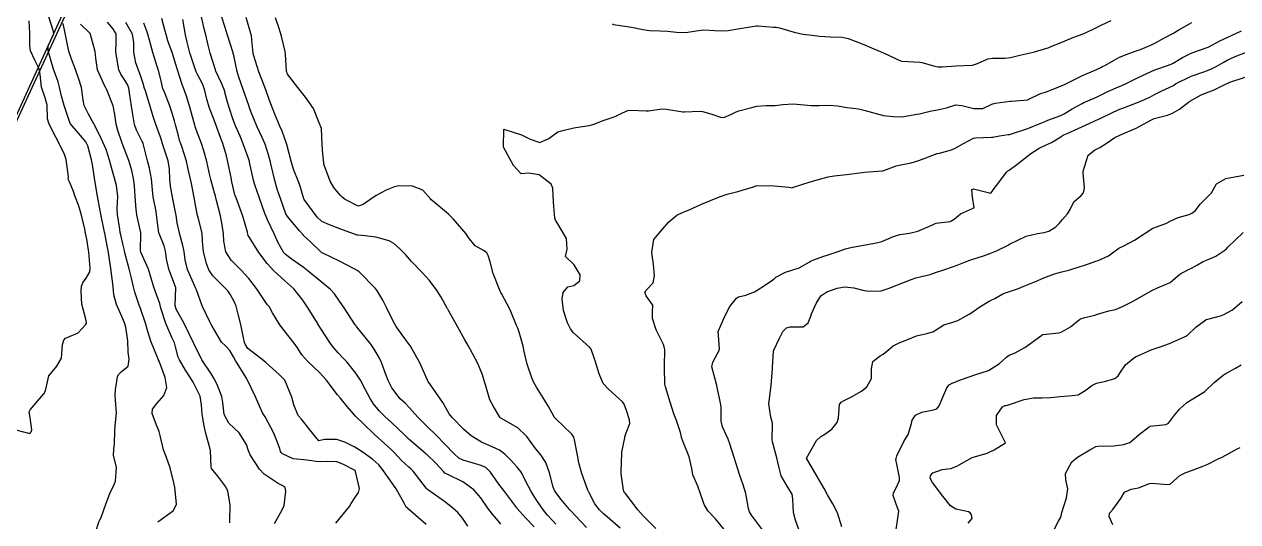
# Model space of a CAD drawing. Header units: metres. Extents: x 318500 to 325275, y 7408834 to 7428799.
# Drawn here: x 322041.8 to 322176.2, y 7417264.8 to 7417319.9 of the extents above; entities that cross this region are included whole.
import ezdxf

# ---------------------------------------------------------------- set-up
doc = ezdxf.new("R2010")
doc.units = ezdxf.units.M
doc.header["$MEASUREMENT"] = 0
for name, color, linetype in [('Canaleta de Drenagem', 151, 'Continuous'), ('Curvas de Nivel 1m', 11, 'Continuous'), ('Curvas de Nivel 5m', 15, 'Continuous'), ('Linha Férrea', 20, 'Continuous')]:
    doc.layers.add(name, color=color, linetype=linetype)

msp = doc.modelspace()

# ---------------------------------------------------------------- linework, layer by layer
at = {"layer": 'Canaleta de Drenagem'}
for points in [[(322063.98, 7417392.73), (322067.28, 7417395.52), (322067.75, 7417387.94), (322068.48, 7417385.13), (322071.46, 7417375.5), (322071.38, 7417366.95), (322070.86, 7417363.22), (322068.83, 7417356.04), (322065.39, 7417349.92), (322062.12, 7417345.43), (322052.65, 7417331.75), (322046.46, 7417321.19), (322040.32, 7417307.77), (322034.24, 7417290.87), (322029.64, 7417269.19), (322021.81, 7417265.59), (322029.05, 7417293.43), (322034.13, 7417313.45), (322037.12, 7417324.25), (322040.83, 7417336.14), (322048.2, 7417354.74), (322052.85, 7417367.16), (322056.52, 7417376.25), (322063.12, 7417391.77)], [(322064.19, 7417392.51), (322067.02, 7417394.9), (322067.46, 7417387.89), (322068.19, 7417385.05), (322071.16, 7417375.46), (322071.08, 7417366.97), (322070.57, 7417363.29), (322068.55, 7417356.15), (322065.14, 7417350.08), (322061.88, 7417345.6), (322052.4, 7417331.91), (322046.19, 7417321.33), (322040.04, 7417307.88), (322033.95, 7417290.96), (322029.38, 7417269.4), (322022.26, 7417266.13), (322029.34, 7417293.35), (322034.42, 7417313.37), (322037.41, 7417324.16), (322041.11, 7417336.04), (322048.48, 7417354.63), (322053.13, 7417367.05), (322056.8, 7417376.13), (322063.38, 7417391.61)]]:
    msp.add_lwpolyline(points, close=True, dxfattribs=at)
at = {"layer": 'Curvas de Nivel 1m', "flags": 128}
for points, elevation in [([(322049.65, 7417263.48), (322050.11, 7417264.84), (322050.18, 7417264.97), (322050.3, 7417265.23), (322050.86, 7417266.83), (322051.27, 7417267.89), (322051.72, 7417268.82), (322051.9, 7417269.27), (322052.03, 7417270.82), (322051.69, 7417272.11), (322051.7, 7417272.82), (322051.8, 7417273.43), (322051.83, 7417274.82), (322051.87, 7417275.39), (322052.01, 7417276.82), (322051.91, 7417278.25), (322051.87, 7417278.82), (322051.91, 7417279.4), (322052.12, 7417280.82), (322052.22, 7417281.1), (322052.52, 7417281.39), (322053.3, 7417282.02), (322053.43, 7417282.8), (322053.32, 7417283.57), (322053.25, 7417284.8), (322053.05, 7417286.34), (322052.91, 7417286.81), (322052.6, 7417287.5), (322052.01, 7417288.82), (322051.73, 7417289.92), (322051.63, 7417290.83), (322051.51, 7417291.97), (322051.39, 7417292.83), (322051.17, 7417294.35), (322051.09, 7417294.83), (322051.02, 7417295.16), (322050.72, 7417296.75), (322050.7, 7417296.84), (322050.7, 7417296.87), (322050.28, 7417298.84), (322050.15, 7417299.45), (322049.91, 7417300.85), (322049.73, 7417301.91), (322049.57, 7417302.85), (322049.34, 7417304.34), (322049.25, 7417304.86), (322048.85, 7417306.41), (322048.62, 7417306.86), (322047.8, 7417307.81), (322046.88, 7417308.89), (322046.22, 7417310.9), (322045.92, 7417311.91), (322045.71, 7417312.91), (322045.54, 7417313.51), (322045.05, 7417314.92), (322044.96, 7417315.18), (322044.45, 7417316.93), (322044.44, 7417317.48), (322045.02, 7417318.76), (322045.06, 7417318.88), (322045.06, 7417318.92), (322045.05, 7417318.95), (322045.02, 7417319.08), (322044.46, 7417320.93)], 731), ([(322056.58, 7417264.76), (322058.31, 7417266.02), (322058.65, 7417266.73), (322058.47, 7417268.61), (322058.44, 7417268.73), (322058.36, 7417269.08), (322057.96, 7417270.74), (322057.55, 7417271.9), (322057.22, 7417272.75), (322056.84, 7417274.34), (322056.73, 7417274.76), (322056.44, 7417275.46), (322055.96, 7417276.77), (322055.99, 7417277.24), (322056.47, 7417277.88), (322057.25, 7417278.75), (322057.58, 7417279.66), (322057.4, 7417280.75), (322056.72, 7417282.57), (322056.64, 7417282.76), (322056.61, 7417282.83), (322056.54, 7417282.98), (322055.82, 7417284.77), (322055.49, 7417285.86), (322055.22, 7417286.77), (322054.62, 7417288.52), (322054.53, 7417288.78), (322054.05, 7417290.21), (322053.91, 7417290.79), (322053.68, 7417291.77), (322053.41, 7417292.8), (322052.94, 7417294.56), (322052.88, 7417294.81), (322052.85, 7417294.96), (322052.71, 7417295.56), (322052.48, 7417296.57), (322052.43, 7417296.81), (322052.37, 7417297.17), (322052.13, 7417298.82), (322052.1, 7417299.48), (322052.15, 7417300.82), (322052.01, 7417302.04), (322051.8, 7417302.83), (322051.58, 7417303.6), (322051.25, 7417304.83), (322050.85, 7417306.02), (322050.49, 7417306.84), (322050.16, 7417307.56), (322049.52, 7417308.85), (322048.9, 7417309.94), (322048.44, 7417310.87), (322048.31, 7417311.48), (322048.12, 7417312.87), (322047.86, 7417313.79), (322047.46, 7417314.88), (322046.98, 7417316.11), (322046.73, 7417316.89), (322046.67, 7417317.22), (322046.33, 7417318.9), (322046.11, 7417319.98)], 732), ([(322064.57, 7417264.65), (322064.55, 7417264.89), (322064.61, 7417266.65), (322064.34, 7417268.17), (322064.11, 7417268.65), (322063.22, 7417269.81), (322062.54, 7417270.68), (322062.5, 7417270.8), (322062.42, 7417272.68), (322062.4, 7417272.8), (322061.87, 7417274.69), (322061.72, 7417275.41), (322061.5, 7417276.69), (322061.42, 7417277.74), (322061.28, 7417278.69), (322060.5, 7417280.25), (322060.21, 7417280.7), (322059.67, 7417281.57), (322058.97, 7417282.72), (322058.84, 7417283.02), (322058.55, 7417284.15), (322058.42, 7417284.6), (322058.37, 7417284.73), (322058.19, 7417285.11), (322057.47, 7417286.75), (322056.93, 7417288.44), (322056.85, 7417288.76), (322056.8, 7417288.94), (322056.63, 7417289.44), (322056.13, 7417290.77), (322055.93, 7417291.49), (322055.55, 7417292.77), (322054.7, 7417294.63), (322054.66, 7417294.78), (322054.72, 7417296.78), (322054.26, 7417298.79), (322054.2, 7417299.35), (322054.09, 7417300.79), (322054, 7417302), (322053.91, 7417302.79), (322053.7, 7417303.69), (322053.36, 7417304.8), (322052.85, 7417306.13), (322052.59, 7417306.81), (322052.16, 7417308.11), (322051.98, 7417308.82), (322051.83, 7417309.89), (322051.63, 7417310.83), (322050.94, 7417312.62), (322050.83, 7417312.84), (322050.68, 7417313.11), (322049.9, 7417314.85), (322049.71, 7417316.12), (322049.64, 7417316.85), (322049.12, 7417318.76), (322049.08, 7417318.86), (322049.02, 7417318.93), (322048.04, 7417319.89)], 733), ([(322069.5, 7417264.58), (322070.31, 7417266), (322070.57, 7417266.57), (322070.75, 7417268.16), (322070.7, 7417268.56), (322070.35, 7417268.78), (322069.93, 7417269), (322068.37, 7417270.04), (322067.83, 7417270.61), (322066.83, 7417272.18), (322066.64, 7417272.62), (322066.41, 7417273.34), (322065.6, 7417274.63), (322064.45, 7417275.68), (322063.94, 7417276.66), (322063.79, 7417277.98), (322063.69, 7417278.66), (322063.12, 7417280.05), (322062.8, 7417280.68), (322062.52, 7417281.12), (322061.47, 7417282.69), (322060.56, 7417284.5), (322060.51, 7417284.65), (322060.49, 7417284.7), (322060.44, 7417284.82), (322059.5, 7417286.72), (322058.61, 7417288.31), (322058.5, 7417288.73), (322058.59, 7417290.69), (322058.59, 7417290.73), (322058.56, 7417290.81), (322057.81, 7417292.74), (322057.54, 7417293.89), (322057.43, 7417294.75), (322057.28, 7417295.33), (322056.72, 7417296.71), (322056.7, 7417296.76), (322056.7, 7417296.79), (322056.45, 7417298.76), (322056.39, 7417299.13), (322056.09, 7417300.77), (322056.01, 7417301.54), (322055.89, 7417302.77), (322055.65, 7417303.94), (322055.44, 7417304.77), (322054.95, 7417306.69), (322054.92, 7417306.78), (322054.86, 7417306.9), (322054.22, 7417308.14), (322054.01, 7417308.79), (322053.82, 7417309.87), (322053.68, 7417310.8), (322053.46, 7417312.27), (322053.36, 7417312.8), (322053.26, 7417313.12), (322052.95, 7417313.69), (322052.5, 7417314.36), (322052.28, 7417314.82), (322052.11, 7417315.68), (322051.94, 7417316.83), (322051.96, 7417317.87), (322051.96, 7417318.83), (322051.62, 7417319.43), (322051.03, 7417320.1)], 734), ([(322086.3, 7417264.47), (322085.46, 7417265.21), (322084.32, 7417266.21), (322084.22, 7417266.28), (322084.09, 7417266.38), (322083.88, 7417266.83), (322082.98, 7417268.4), (322082.36, 7417269.31), (322081.59, 7417270.42), (322081.04, 7417271.09), (322080.39, 7417271.67), (322079.34, 7417272.45), (322078.41, 7417273.04), (322077.31, 7417273.58), (322076.42, 7417273.88), (322075.06, 7417273.87), (322074.42, 7417273.75), (322073.76, 7417274.53), (322072.45, 7417276.17), (322072.13, 7417276.54), (322071.65, 7417277.74), (322071.44, 7417278.56), (322070.64, 7417280.44), (322070.55, 7417280.57), (322070.51, 7417280.62), (322070.02, 7417281.08), (322068.54, 7417282.43), (322068.32, 7417282.6), (322066.55, 7417283.96), (322066.3, 7417284.37), (322066.2, 7417284.63), (322066.06, 7417285.13), (322065.78, 7417286.63), (322065.5, 7417287.75), (322065.25, 7417288.64), (322065.08, 7417289.1), (322064.63, 7417289.92), (322064.34, 7417290.36), (322064.06, 7417290.66), (322062.66, 7417292.02), (322062.23, 7417292.68), (322061.97, 7417293.39), (322061.65, 7417294.69), (322061.55, 7417295.86), (322061.48, 7417296.69), (322061.09, 7417298.36), (322060.99, 7417298.7), (322060.77, 7417299.85), (322060.62, 7417300.7), (322060.32, 7417302.24), (322060.2, 7417302.71), (322059.94, 7417303.84), (322059.77, 7417304.72), (322059.23, 7417306.35), (322059.09, 7417306.73), (322059.03, 7417306.9), (322058.87, 7417307.54), (322058.63, 7417308.49), (322058.56, 7417308.73), (322058.43, 7417309.19), (322057.97, 7417310.74), (322057.33, 7417312.36), (322057.15, 7417312.76), (322057.1, 7417312.92), (322056.95, 7417313.6), (322056.66, 7417314.76), (322056.52, 7417315.21), (322056.03, 7417316.77), (322055.67, 7417318.12), (322055.49, 7417318.78), (322055.37, 7417319.13), (322055.03, 7417319.99)], 736), ([(322090.91, 7417264.29), (322090.31, 7417265.16), (322089.79, 7417265.78), (322089.23, 7417266.32), (322088.33, 7417267), (322086.46, 7417268.36), (322086.35, 7417268.46), (322084.86, 7417270.38), (322084.62, 7417270.61), (322084.38, 7417270.81), (322083.57, 7417271.57), (322082.78, 7417272.4), (322082.41, 7417272.78), (322080.59, 7417274.44), (322080.43, 7417274.59), (322078.46, 7417276.46), (322077.55, 7417277.55), (322076.76, 7417278.49), (322076.49, 7417278.84), (322075.24, 7417280.51), (322074.52, 7417281.27), (322073.18, 7417282.53), (322072.55, 7417283.27), (322072.04, 7417284.03), (322071.7, 7417284.55), (322070.58, 7417285.96), (322070.09, 7417286.58), (322069.3, 7417287.9), (322068.91, 7417288.6), (322068.77, 7417288.75), (322068.62, 7417288.94), (322067.52, 7417290.61), (322066.66, 7417291.73), (322065.8, 7417292.63), (322064.69, 7417293.76), (322064.11, 7417294.66), (322063.89, 7417295.84), (322063.86, 7417296.66), (322063.72, 7417297.68), (322063.52, 7417298.67), (322063.1, 7417300.35), (322063, 7417300.68), (322062.96, 7417300.85), (322062.79, 7417301.47), (322062.46, 7417302.68), (322062.36, 7417303.13), (322062, 7417304.69), (322061.69, 7417305.85), (322061.42, 7417306.69), (322060.87, 7417308.12), (322060.72, 7417308.54), (322060.67, 7417308.7), (322060.61, 7417308.98), (322060.14, 7417310.71), (322059.75, 7417311.9), (322059.45, 7417312.72), (322059.31, 7417313.09), (322058.95, 7417314.23), (322058.84, 7417314.61), (322058.81, 7417314.73), (322058.74, 7417314.95), (322058.16, 7417316.74), (322057.71, 7417318.05), (322057.5, 7417318.75), (322057.4, 7417319.13), (322057.04, 7417320.52)], 737), ([(322094.58, 7417264.52), (322094.31, 7417264.83), (322093.65, 7417265.6), (322093.14, 7417266.27), (322092.34, 7417267.41), (322091.58, 7417268.29), (322090.36, 7417269.19), (322088.69, 7417270.01), (322088.38, 7417270.17), (322088.2, 7417270.33), (322087.32, 7417271.28), (322086.4, 7417272.18), (322086.3, 7417272.26), (322086.18, 7417272.36), (322084.42, 7417273.88), (322083.89, 7417274.39), (322082.45, 7417275.78), (322081.72, 7417276.42), (322081.08, 7417277.04), (322080.47, 7417277.82), (322080.08, 7417278.44), (322079.58, 7417279.37), (322079.01, 7417280.46), (322078.52, 7417281.24), (322077.5, 7417282.48), (322077.04, 7417282.97), (322076.55, 7417283.5), (322076.08, 7417284.02), (322075.7, 7417284.5), (322074.59, 7417286.23), (322074.42, 7417286.52), (322074.16, 7417286.96), (322073.16, 7417288.53), (322072.63, 7417289.31), (322072.1, 7417290.02), (322071.63, 7417290.56), (322070.65, 7417291.45), (322069.41, 7417292.59), (322068.68, 7417293.37), (322067.76, 7417294.61), (322066.72, 7417296.26), (322066.59, 7417296.49), (322066.55, 7417296.62), (322066.5, 7417296.84), (322066.01, 7417298.63), (322065.57, 7417299.83), (322065.25, 7417300.64), (322065.13, 7417301), (322064.8, 7417302.44), (322064.76, 7417302.61), (322064.75, 7417302.65), (322064.74, 7417302.71), (322064.33, 7417304.66), (322064.18, 7417305.32), (322063.78, 7417306.67), (322063.54, 7417307.35), (322063.04, 7417308.68), (322062.89, 7417309.06), (322062.26, 7417310.69), (322062.01, 7417311.6), (322061.76, 7417312.69), (322061.53, 7417313.28), (322060.96, 7417314.38), (322060.84, 7417314.6), (322060.8, 7417314.71), (322060.72, 7417314.95), (322060.15, 7417316.72), (322059.82, 7417317.91), (322059.65, 7417318.72), (322059.35, 7417320.41)], 738), ([(322098.25, 7417264.2), (322097.31, 7417265.21), (322096.39, 7417266.22), (322096.32, 7417266.3), (322094.88, 7417268.24), (322094.36, 7417268.95), (322093.43, 7417270.26), (322092.9, 7417270.78), (322092.39, 7417271.01), (322091.39, 7417271.29), (322090.39, 7417271.6), (322089.92, 7417271.83), (322089.37, 7417272.32), (322088.42, 7417273.34), (322087.4, 7417274.35), (322086.44, 7417275.29), (322085.36, 7417276.37), (322084.47, 7417277.38), (322083.98, 7417277.89), (322083.43, 7417278.4), (322082.5, 7417279.6), (322082.1, 7417280.42), (322081.84, 7417281.1), (322081.35, 7417282.43), (322081.09, 7417282.98), (322080.55, 7417283.88), (322080.16, 7417284.44), (322078.59, 7417286.41), (322078.55, 7417286.46), (322078.45, 7417286.6), (322077.23, 7417288.48), (322076.97, 7417288.84), (322076.63, 7417289.32), (322076.15, 7417290.02), (322075.72, 7417290.5), (322074.65, 7417291.4), (322073.25, 7417292.53), (322072.68, 7417292.96), (322071.34, 7417293.91), (322070.7, 7417294.4), (322070.54, 7417294.57), (322069.89, 7417295.76), (322069.49, 7417296.59), (322068.74, 7417298.2), (322068.57, 7417298.6), (322068.44, 7417298.91), (322067.84, 7417300.61), (322067.33, 7417302.08), (322067.18, 7417302.62), (322066.82, 7417304.28), (322066.75, 7417304.62), (322066.72, 7417304.73), (322066.05, 7417306.63), (322065.7, 7417307.47), (322065.18, 7417308.65), (322064.89, 7417309.42), (322064.49, 7417310.66), (322064.32, 7417311.26), (322063.92, 7417312.67), (322063.65, 7417313.37), (322063.02, 7417314.68), (322062.96, 7417314.82), (322062.37, 7417316.69), (322062.15, 7417317.55), (322061.89, 7417318.7), (322061.72, 7417319.39), (322061.42, 7417320.7)], 739), ([(322104.06, 7417264.12), (322102.32, 7417265.98), (322102.24, 7417266.06), (322102.16, 7417266.14), (322101.25, 7417267.24), (322100.56, 7417268.17), (322100.36, 7417268.6), (322099.96, 7417270.18), (322099.56, 7417271.35), (322099, 7417272.19), (322098.41, 7417272.9), (322097.44, 7417274.21), (322096.44, 7417275.19), (322094.57, 7417276.25), (322094.5, 7417276.29), (322094.46, 7417276.34), (322093.74, 7417277.53), (322093.36, 7417278.27), (322092.85, 7417279.93), (322092.76, 7417280.28), (322092.52, 7417281.06), (322092.02, 7417282.29), (322091.44, 7417283.4), (322090.93, 7417284.3), (322090.57, 7417284.93), (322089.8, 7417286.31), (322088.77, 7417288.17), (322088.68, 7417288.33), (322088.66, 7417288.37), (322088.62, 7417288.44), (322087.95, 7417289.66), (322087.53, 7417290.35), (322086.66, 7417291.49), (322085.85, 7417292.37), (322084.69, 7417293.61), (322084.01, 7417294.39), (322083.35, 7417295.05), (322082.71, 7417295.6), (322082.19, 7417295.89), (322080.72, 7417296.31), (322079.53, 7417296.45), (322078.72, 7417296.52), (322078.65, 7417296.53), (322076.73, 7417297.23), (322075.58, 7417297.66), (322074.74, 7417298.05), (322074.22, 7417298.53), (322072.78, 7417300.46), (322072.74, 7417300.54), (322072.31, 7417302.06), (322072.13, 7417302.55), (322071.66, 7417303.72), (322071.38, 7417304.56), (322070.86, 7417306.57), (322070.34, 7417308.04), (322070.11, 7417308.58), (322069.55, 7417309.94), (322069.3, 7417310.59), (322068.92, 7417311.56), (322068.53, 7417312.61), (322068.1, 7417313.76), (322067.77, 7417314.62), (322067.21, 7417316.4), (322067.16, 7417316.63), (322067.01, 7417318.11), (322066.95, 7417318.63), (322066.94, 7417318.71), (322066.38, 7417320.64)], 741), ([(322107.76, 7417264.07), (322106.32, 7417265.33), (322105.91, 7417265.68), (322105.48, 7417266.1), (322104.99, 7417266.77), (322104.35, 7417267.98), (322104.28, 7417268.12), (322104.21, 7417268.26), (322103.53, 7417270.13), (322103.21, 7417271.31), (322103.04, 7417272.13), (322102.72, 7417273.85), (322102.64, 7417274.14), (322102.43, 7417274.47), (322100.64, 7417276.17), (322100.55, 7417276.25), (322100.46, 7417276.39), (322099.84, 7417277.55), (322099.45, 7417278.19), (322098.5, 7417279.67), (322098.23, 7417280.2), (322098.01, 7417280.71), (322097.48, 7417282.21), (322097.14, 7417283.63), (322097.02, 7417284.22), (322096.58, 7417285.79), (322096.43, 7417286.22), (322096.31, 7417286.51), (322095.59, 7417288.24), (322095.28, 7417288.89), (322094.64, 7417290.04), (322094.56, 7417290.17), (322094.52, 7417290.25), (322094.4, 7417290.5), (322093.71, 7417292.26), (322093.38, 7417293.58), (322093.17, 7417294.27), (322093, 7417294.57), (322092.71, 7417294.79), (322091.73, 7417295.32), (322090.96, 7417296.31), (322090.73, 7417296.68), (322089.27, 7417298.32), (322088.76, 7417298.86), (322086.97, 7417300.36), (322086.86, 7417300.44), (322086.78, 7417300.53), (322085.92, 7417301.51), (322084.8, 7417301.96), (322083.24, 7417301.97), (322082.79, 7417301.88), (322081.88, 7417301.51), (322080.78, 7417300.91), (322080.05, 7417300.45), (322079.31, 7417299.91), (322078.77, 7417299.72), (322077.32, 7417300.48), (322077.01, 7417300.72), (322076.78, 7417300.94), (322076.09, 7417301.8), (322075.66, 7417302.51), (322074.98, 7417304.37), (322074.95, 7417304.52), (322074.85, 7417305.52), (322074.79, 7417306.52), (322074.7, 7417308.34), (322074.65, 7417308.52), (322074.46, 7417308.96), (322073.83, 7417310.54), (322072.93, 7417311.79), (322072.33, 7417312.56), (322070.96, 7417314.36), (322070.89, 7417314.5), (322070.87, 7417314.57), (322070.85, 7417314.69), (322070.73, 7417316.57), (322070.69, 7417316.88), (322070.28, 7417318.58), (322069.99, 7417319.54), (322069.63, 7417320.59)], 742), ([(322111.72, 7417264.02), (322110.32, 7417265.43), (322109.78, 7417266.05), (322108.35, 7417267.9), (322108.27, 7417267.99), (322108.22, 7417268.06), (322108.16, 7417268.26), (322107.9, 7417270.07), (322107.93, 7417271.6), (322107.95, 7417272.07), (322107.98, 7417272.49), (322108.28, 7417274.06), (322108.31, 7417274.18), (322108.44, 7417274.61), (322108.84, 7417275.67), (322108.81, 7417276.06), (322108.47, 7417277.1), (322108.22, 7417277.81), (322108.05, 7417278.07), (322106.5, 7417279.45), (322105.88, 7417280.1), (322105.47, 7417281.16), (322105.16, 7417282.11), (322105.01, 7417282.58), (322104.56, 7417283.88), (322104.39, 7417284.12), (322102.58, 7417285.75), (322102.26, 7417286.15), (322101.94, 7417286.81), (322101.49, 7417288.16), (322101.34, 7417289.45), (322101.47, 7417290.16), (322101.99, 7417290.81), (322102.65, 7417290.93), (322103.33, 7417291.47), (322103.36, 7417292.14), (322102.69, 7417293.22), (322101.74, 7417294.16), (322101.9, 7417294.97), (322101.84, 7417296.16), (322100.75, 7417297.97), (322100.61, 7417298.17), (322100.54, 7417298.39), (322100.4, 7417300.18), (322100.34, 7417301.72), (322100.14, 7417302.18), (322098.82, 7417303.21), (322097.67, 7417303.37), (322096.82, 7417303.32), (322095.96, 7417304.24), (322094.86, 7417306.25), (322094.88, 7417308.25), (322096.87, 7417307.64), (322097.8, 7417307.15), (322098.87, 7417306.8), (322099.89, 7417307.21), (322100.88, 7417307.96), (322101.02, 7417308.02), (322101.58, 7417308.16), (322102.64, 7417308.4), (322102.88, 7417308.45), (322104.33, 7417308.68), (322104.89, 7417308.83), (322105.8, 7417309.2), (322106.9, 7417309.57), (322107.29, 7417309.7), (322108.05, 7417310.08), (322108.64, 7417310.34), (322108.91, 7417310.37), (322110.67, 7417310.29), (322110.91, 7417310.3), (322112.42, 7417310.51), (322112.92, 7417310.49), (322114.71, 7417310.19), (322114.91, 7417310.18), (322116.62, 7417310.25), (322116.91, 7417310.23), (322117.82, 7417309.95), (322118.9, 7417309.59), (322119.27, 7417309.56), (322120.1, 7417309.92), (322120.62, 7417310.2), (322120.92, 7417310.29), (322122.2, 7417310.61), (322122.92, 7417310.81), (322123.9, 7417310.89), (322124.93, 7417310.9), (322125.79, 7417310.98), (322126.93, 7417311.07), (322127.76, 7417310.99), (322128.93, 7417310.88), (322129.81, 7417310.9), (322130.93, 7417310.93), (322131.84, 7417310.85), (322132.92, 7417310.68), (322134.16, 7417310.5), (322134.92, 7417310.34), (322136.8, 7417309.81), (322136.91, 7417309.78), (322138.01, 7417309.68), (322138.91, 7417309.64), (322139.19, 7417309.67), (322140.64, 7417309.92), (322140.92, 7417309.97), (322142.26, 7417310.28), (322142.92, 7417310.41), (322143.9, 7417310.63), (322144.93, 7417310.94), (322145.61, 7417310.9), (322146.92, 7417310.54), (322147.92, 7417310.55), (322148.93, 7417311.02), (322149.31, 7417311.15), (322150.94, 7417311.35), (322151.08, 7417311.37), (322152.46, 7417311.49), (322152.89, 7417311.53), (322152.94, 7417311.55), (322154.24, 7417312.17), (322154.95, 7417312.41), (322155.72, 7417312.68), (322156.97, 7417313.22), (322157.11, 7417313.29), (322157.4, 7417313.42), (322158.98, 7417314.19), (322160.44, 7417314.83), (322160.99, 7417315.1), (322161.17, 7417315.19), (322161.51, 7417315.36), (322162.47, 7417315.89), (322163, 7417316.19), (322163.79, 7417316.55), (322165.01, 7417316.96), (322165.28, 7417317.05), (322165.91, 7417317.31), (322166.67, 7417317.65), (322167.03, 7417317.84), (322167.98, 7417318.33), (322169.04, 7417318.9), (322169.27, 7417319.04), (322169.62, 7417319.26), (322171.06, 7417320.08)], 743), ([(322106.88, 7417319.93), (322107.04, 7417319.87), (322107.3, 7417319.82), (322109.03, 7417319.55), (322110.27, 7417319.29), (322111.03, 7417319.2), (322112.18, 7417319.17), (322113.03, 7417319.11), (322114.03, 7417319), (322115.03, 7417318.98), (322116.21, 7417319.15), (322117.03, 7417319.26), (322118.27, 7417319.18), (322119.03, 7417319.15), (322119.75, 7417319.21), (322121.03, 7417319.4), (322122.86, 7417319.7), (322123.04, 7417319.71), (322124.75, 7417319.57), (322125.04, 7417319.55), (322125.4, 7417319.48), (322127.03, 7417319.01), (322128.02, 7417318.8), (322129.03, 7417318.67), (322129.83, 7417318.58), (322131.03, 7417318.51), (322132.34, 7417318.44), (322133.03, 7417318.31), (322134.58, 7417317.73), (322135.02, 7417317.53), (322135.34, 7417317.39), (322137, 7417316.67), (322138.81, 7417315.85), (322138.99, 7417315.81), (322140.94, 7417315.69), (322140.99, 7417315.68), (322141.16, 7417315.64), (322142.6, 7417315.23), (322142.99, 7417315.17), (322143.41, 7417315.18), (322144.99, 7417315.28), (322146.79, 7417315.36), (322146.99, 7417315.41), (322147.35, 7417315.55), (322148.49, 7417316.04), (322149, 7417316.13), (322150.38, 7417316.13), (322151, 7417316.22), (322152.03, 7417316.47), (322153.01, 7417316.67), (322153.66, 7417316.82), (322155.02, 7417317.24), (322155.17, 7417317.29), (322155.57, 7417317.44), (322156.6, 7417317.86), (322157.03, 7417318.05), (322158.01, 7417318.44), (322159.04, 7417318.83), (322159.44, 7417319), (322160.21, 7417319.38), (322161.05, 7417319.79), (322162.13, 7417320.29)], 742), ([(322119.29, 7417263.92), (322118.32, 7417265.09), (322117.51, 7417265.94), (322117.07, 7417266.68), (322116.65, 7417267.96), (322116.36, 7417268.7), (322115.84, 7417269.97), (322115.7, 7417270.66), (322115.42, 7417271.97), (322114.72, 7417273.68), (322114.61, 7417273.98), (322114.44, 7417274.66), (322114.02, 7417275.99), (322113.73, 7417276.74), (322113.32, 7417278), (322112.79, 7417279.73), (322112.73, 7417280.01), (322112.68, 7417281.87), (322112.67, 7417282.01), (322112.71, 7417283.86), (322112.7, 7417284.01), (322112.57, 7417284.4), (322111.78, 7417286.02), (322111.35, 7417287.29), (322111.35, 7417288.03), (322111.38, 7417288.78), (322110.64, 7417289.78), (322110.57, 7417289.97), (322110.54, 7417290.04), (322110.51, 7417290.18), (322110.65, 7417290.41), (322111.44, 7417291.24), (322111.59, 7417292.03), (322111.46, 7417293.26), (322111.35, 7417294.03), (322111.29, 7417294.61), (322111.5, 7417296.03), (322112.04, 7417296.71), (322112.74, 7417297.49), (322112.97, 7417297.79), (322113.16, 7417298.01), (322114.04, 7417298.72), (322114.77, 7417299.05), (322115.41, 7417299.34), (322116.78, 7417299.96), (322118.79, 7417300.76), (322119.64, 7417301.07), (322120.79, 7417301.35), (322122.53, 7417301.88), (322122.81, 7417301.98), (322122.94, 7417302.01), (322124.81, 7417302), (322126.44, 7417301.83), (322126.81, 7417301.78), (322126.85, 7417301.79), (322126.98, 7417301.83), (322128.82, 7417302.41), (322129.73, 7417302.7), (322130.82, 7417303), (322131.48, 7417303.11), (322132.82, 7417303.23), (322134.57, 7417303.47), (322134.83, 7417303.5), (322136.79, 7417303.65), (322136.83, 7417303.65), (322136.86, 7417303.66), (322136.96, 7417303.69), (322138.32, 7417304.19), (322138.84, 7417304.31), (322139.98, 7417304.52), (322140.85, 7417304.78), (322141.45, 7417305.03), (322142.86, 7417305.55), (322142.91, 7417305.56), (322143.15, 7417305.61), (322144.48, 7417305.98), (322144.87, 7417306.15), (322145.78, 7417306.67), (322146.89, 7417307.27), (322147.12, 7417307.32), (322148.89, 7417307.37), (322149.03, 7417307.39), (322149.77, 7417307.52), (322150.73, 7417307.67), (322150.89, 7417307.69), (322151.12, 7417307.74), (322152.9, 7417308.34), (322154.36, 7417308.92), (322154.91, 7417309.16), (322155.11, 7417309.25), (322155.64, 7417309.44), (322156.56, 7417309.79), (322156.92, 7417309.96), (322157.84, 7417310.51), (322158.94, 7417311.11), (322159.13, 7417311.2), (322159.57, 7417311.39), (322160.51, 7417311.81), (322160.95, 7417312.02), (322161.85, 7417312.46), (322162.96, 7417312.96), (322163.23, 7417313.08), (322163.8, 7417313.34), (322164.98, 7417313.9), (322166.09, 7417314.42), (322166.99, 7417314.84), (322167.31, 7417314.96), (322168.27, 7417315.28), (322168.8, 7417315.46), (322168.99, 7417315.56), (322170.04, 7417316.21), (322171.01, 7417316.69), (322171.42, 7417316.83), (322172.53, 7417317.22), (322172.88, 7417317.35), (322173.02, 7417317.42), (322174.17, 7417318.06), (322175.04, 7417318.46), (322175.55, 7417318.68), (322176.58, 7417319.17)], 744), ([(322127.59, 7417263.81), (322127.19, 7417264.94), (322126.96, 7417265.81), (322126.88, 7417267.28), (322126.82, 7417267.82), (322126.36, 7417268.54), (322125.61, 7417269.84), (322125.35, 7417270.89), (322125.14, 7417271.84), (322124.65, 7417273.62), (322124.62, 7417273.85), (322124.64, 7417275.66), (322124.62, 7417275.85), (322124.47, 7417276.36), (322124.25, 7417277.85), (322124.51, 7417279.85), (322124.64, 7417281.75), (322124.64, 7417281.85), (322124.77, 7417283.65), (322124.81, 7417283.85), (322125.37, 7417285.05), (322125.8, 7417285.84), (322126.18, 7417286.25), (322126.6, 7417286.38), (322128.03, 7417286.38), (322128.6, 7417286.79), (322128.87, 7417287.54), (322128.97, 7417287.79), (322129.49, 7417288.94), (322130, 7417289.78), (322130.65, 7417290.23), (322131.79, 7417290.63), (322132.66, 7417290.79), (322133.63, 7417290.7), (322134.66, 7417290.41), (322135.25, 7417290.3), (322136.66, 7417290.36), (322137.67, 7417290.67), (322138.66, 7417291.1), (322140.1, 7417291.65), (322140.53, 7417291.79), (322140.67, 7417291.82), (322142.11, 7417292.18), (322142.68, 7417292.38), (322143.6, 7417292.69), (322144.69, 7417293.04), (322145.08, 7417293.19), (322146.01, 7417293.57), (322146.51, 7417293.75), (322146.7, 7417293.82), (322148.01, 7417294.24), (322148.71, 7417294.5), (322149.44, 7417294.8), (322150.73, 7417295.41), (322150.79, 7417295.45), (322150.89, 7417295.51), (322152.74, 7417296.4), (322153.99, 7417296.71), (322154.74, 7417296.83), (322155.22, 7417296.97), (322156, 7417297.44), (322156.37, 7417297.82), (322156.76, 7417298.27), (322157.32, 7417298.87), (322157.62, 7417299.42), (322158, 7417300.21), (322158.8, 7417300.92), (322159.04, 7417301.16), (322159.13, 7417301.4), (322159.17, 7417301.75), (322159.04, 7417303.4), (322159.04, 7417303.6), (322159.58, 7417305.39), (322160.31, 7417305.94), (322160.87, 7417306.24), (322161.59, 7417306.66), (322162.56, 7417307.35), (322162.78, 7417307.46), (322162.89, 7417307.5), (322163.17, 7417307.62), (322164.9, 7417308.38), (322166.6, 7417309.29), (322166.81, 7417309.4), (322166.91, 7417309.43), (322168.38, 7417309.81), (322168.92, 7417310.03), (322169.71, 7417310.47), (322170.71, 7417311.24), (322170.85, 7417311.34), (322170.94, 7417311.39), (322172.12, 7417312.05), (322172.96, 7417312.41), (322173.54, 7417312.63), (322174.64, 7417313.19), (322174.87, 7417313.29), (322174.97, 7417313.34), (322175.26, 7417313.47), (322176.98, 7417314.03)], 746), ([(322132.31, 7417264.19), (322131.84, 7417265.75), (322131.34, 7417266.76), (322130.75, 7417267.77), (322130.36, 7417268.44), (322129.58, 7417269.78), (322128.41, 7417271.8), (322129.53, 7417273.78), (322129.99, 7417274.23), (322130.44, 7417274.49), (322131.2, 7417275.01), (322131.81, 7417275.76), (322131.94, 7417276.29), (322132.06, 7417277.75), (322132.24, 7417278), (322132.49, 7417278.15), (322133.38, 7417278.62), (322134.51, 7417279.24), (322135.1, 7417279.71), (322135.59, 7417280.64), (322135.61, 7417281.7), (322135.74, 7417282.51), (322136.56, 7417283.14), (322136.91, 7417283.34), (322137.32, 7417283.68), (322138, 7417284.26), (322138.58, 7417284.56), (322140.14, 7417285.2), (322140.59, 7417285.36), (322141.72, 7417285.62), (322142.41, 7417285.8), (322142.59, 7417285.91), (322143.61, 7417286.6), (322144.61, 7417286.89), (322145.15, 7417287.05), (322146.07, 7417287.57), (322146.42, 7417287.76), (322146.62, 7417287.89), (322147.61, 7417288.57), (322148.64, 7417289.19), (322148.87, 7417289.3), (322149.25, 7417289.52), (322150.16, 7417290.01), (322150.66, 7417290.21), (322151.76, 7417290.59), (322152.66, 7417290.93), (322153.94, 7417291.46), (322154.43, 7417291.69), (322154.68, 7417291.79), (322155.87, 7417292.25), (322156.69, 7417292.47), (322157.45, 7417292.65), (322158.69, 7417293.03), (322158.97, 7417293.12), (322159.73, 7417293.38), (322160.45, 7417293.63), (322160.71, 7417293.71), (322161.83, 7417294.24), (322162.72, 7417294.88), (322163, 7417295.07), (322163.56, 7417295.34), (322164.74, 7417295.97), (322166.75, 7417297.29), (322168.21, 7417297.82), (322168.76, 7417298.1), (322169.56, 7417298.46), (322170.77, 7417298.81), (322171.08, 7417298.94), (322171.44, 7417299.23), (322172.03, 7417299.98), (322172.8, 7417300.77), (322173.04, 7417300.97), (322173.24, 7417301.21), (322173.81, 7417302.21), (322174.83, 7417302.79), (322176.83, 7417303.16)], 747), ([(322138.3, 7417263.67), (322138.56, 7417265.43), (322138.61, 7417265.67), (322138.62, 7417265.95), (322138.34, 7417266.72), (322138.01, 7417267.67), (322138.04, 7417267.99), (322138.36, 7417268.6), (322138.69, 7417269.35), (322138.69, 7417269.67), (322138.4, 7417271.14), (322138.31, 7417271.67), (322138.32, 7417271.77), (322138.41, 7417272.08), (322139.17, 7417273.66), (322139.67, 7417274.43), (322140.02, 7417275.65), (322140.09, 7417276.02), (322140.47, 7417276.56), (322141.19, 7417276.92), (322142.48, 7417277.16), (322142.82, 7417277.27), (322143.11, 7417277.6), (322143.51, 7417278.59), (322143.94, 7417279.6), (322144.19, 7417279.92), (322144.52, 7417280.13), (322145.57, 7417280.53), (322146.53, 7417280.85), (322147.05, 7417281.03), (322148.54, 7417281.53), (322149.77, 7417282.3), (322150.56, 7417283.01), (322150.85, 7417283.22), (322151.51, 7417283.5), (322152.58, 7417284.07), (322154.46, 7417285.45), (322154.54, 7417285.5), (322154.59, 7417285.51), (322156.33, 7417285.7), (322156.6, 7417285.77), (322157.64, 7417286.38), (322158.62, 7417287.16), (322158.76, 7417287.25), (322159.23, 7417287.39), (322160.33, 7417287.67), (322160.63, 7417287.76), (322161.87, 7417288.12), (322162.63, 7417288.3), (322163.38, 7417288.6), (322164.65, 7417289.26), (322164.69, 7417289.28), (322164.76, 7417289.32), (322166.66, 7417290.39), (322167.26, 7417290.69), (322168.67, 7417291.27), (322169.75, 7417292.19), (322170.69, 7417292.71), (322171.05, 7417292.88), (322171.68, 7417293.23), (322172.33, 7417293.59), (322172.71, 7417293.75), (322173.73, 7417294.19), (322174.72, 7417294.84), (322174.9, 7417295.02), (322175.06, 7417295.19), (322176.75, 7417296.8)], 748), ([(322146.32, 7417264.61), (322146.75, 7417265.13), (322146.67, 7417265.55), (322146.53, 7417265.76), (322146.33, 7417265.87), (322144.93, 7417266.17), (322144.34, 7417266.55), (322143.5, 7417267.6), (322142.37, 7417269.11), (322142.11, 7417269.61), (322142.12, 7417269.88), (322142.39, 7417270.19), (322143.44, 7417270.55), (322144.4, 7417270.68), (322145.06, 7417270.92), (322146.15, 7417271.56), (322146.41, 7417271.72), (322146.76, 7417271.9), (322148.42, 7417272.38), (322149.2, 7417272.74), (322150.43, 7417273.51), (322149.46, 7417275.52), (322149.45, 7417276.54), (322150.11, 7417277.51), (322150.37, 7417277.64), (322150.49, 7417277.65), (322150.68, 7417277.69), (322152.5, 7417278.3), (322153.53, 7417278.5), (322154.5, 7417278.51), (322155.42, 7417278.52), (322156.5, 7417278.66), (322157.86, 7417278.77), (322158.5, 7417278.83), (322159.38, 7417279.39), (322160.01, 7417279.88), (322160.52, 7417280.13), (322161.54, 7417280.34), (322162.53, 7417280.63), (322162.93, 7417280.95), (322163.18, 7417281.34), (322163.72, 7417282.16), (322164.56, 7417282.87), (322164.85, 7417283.03), (322165.42, 7417283.31), (322166.58, 7417283.8), (322167.69, 7417284.17), (322168.58, 7417284.51), (322170.25, 7417285.25), (322170.48, 7417285.36), (322170.59, 7417285.44), (322171.52, 7417286.31), (322172.62, 7417287.13), (322172.67, 7417287.16), (322172.83, 7417287.21), (322174.23, 7417287.59), (322174.63, 7417287.73), (322175.57, 7417288.24), (322176.65, 7417289.16)], 749), ([(322162.32, 7417264.44), (322161.92, 7417265.35), (322161.96, 7417265.72), (322162.34, 7417266.13), (322163.22, 7417267.34), (322163.63, 7417268.06), (322164.37, 7417268.39), (322165.16, 7417268.51), (322166.38, 7417269.01), (322166.61, 7417269.05), (322168.37, 7417268.9), (322168.69, 7417268.95), (322169.05, 7417269.26), (322169.75, 7417269.88), (322170.39, 7417270.24), (322171.13, 7417270.5), (322172.41, 7417270.97), (322172.58, 7417271.04), (322172.92, 7417271.2), (322173.91, 7417271.7), (322174.42, 7417271.94), (322176.09, 7417272.83), (322176.43, 7417273)], 751)]:
    msp.add_lwpolyline(points, dxfattribs=dict(at, elevation=elevation))
at = {"layer": 'Curvas de Nivel 5m', "flags": 128}
for points, elevation in [([(322040.87, 7417274.96), (322042.42, 7417274.56), (322042.61, 7417274.75), (322042.65, 7417274.94), (322042.45, 7417276.32), (322042.34, 7417276.94), (322042.46, 7417277.17), (322043.28, 7417278.13), (322043.96, 7417278.93), (322044.14, 7417279.27), (322044.51, 7417280.92), (322045.42, 7417282.02), (322045.92, 7417282.9), (322046.04, 7417284.39), (322046.17, 7417284.9), (322046.35, 7417285.11), (322046.56, 7417285.19), (322047.75, 7417285.7), (322048.59, 7417286.57), (322048.69, 7417286.76), (322048.7, 7417286.86), (322048.6, 7417287.23), (322048.19, 7417288.87), (322048.1, 7417290.33), (322048.15, 7417290.87), (322048.27, 7417291.24), (322048.65, 7417291.75), (322049.06, 7417292.46), (322049.09, 7417292.86), (322048.94, 7417294.62), (322048.91, 7417294.86), (322048.71, 7417296.09), (322048.58, 7417296.73), (322048.56, 7417296.86), (322048.54, 7417297.05), (322048.11, 7417298.87), (322047.79, 7417299.84), (322047.41, 7417300.88), (322047.25, 7417301.35), (322046.8, 7417302.44), (322046.65, 7417302.74), (322046.68, 7417302.89), (322046.7, 7417303), (322046.45, 7417304.9), (322046.27, 7417305.47), (322045.55, 7417306.91), (322045.31, 7417307.36), (322044.87, 7417308.22), (322044.53, 7417308.92), (322044.39, 7417309.42), (322044.34, 7417310.93), (322044.1, 7417311.75), (322043.71, 7417312.93), (322043.57, 7417314.32), (322043.44, 7417314.94), (322042.97, 7417315.91), (322042.48, 7417316.95), (322042.43, 7417317.52), (322042.41, 7417318.95), (322042.34, 7417320.26)], 730), ([(322076.3, 7417264.63), (322077.81, 7417266.47), (322078.01, 7417266.78), (322078.33, 7417267.3), (322078.79, 7417268.01), (322078.9, 7417268.45), (322078.49, 7417270.35), (322078.43, 7417270.46), (322078.38, 7417270.5), (322077.07, 7417271.16), (322076.39, 7417271.41), (322075.34, 7417271.46), (322074.39, 7417271.42), (322073.37, 7417271.55), (322072.39, 7417271.66), (322071.59, 7417271.75), (322070.4, 7417272.31), (322070.26, 7417272.43), (322070.17, 7417272.57), (322070.08, 7417272.9), (322069.43, 7417274.59), (322068.46, 7417276.38), (322068.32, 7417276.6), (322068.15, 7417276.91), (322067.39, 7417278.61), (322066.51, 7417280.46), (322066.44, 7417280.62), (322066.33, 7417280.8), (322065.17, 7417282.64), (322064.95, 7417283.05), (322064.55, 7417283.75), (322064.11, 7417284.21), (322063.64, 7417284.66), (322062.59, 7417286.42), (322062.47, 7417286.68), (322062.36, 7417286.92), (322061.51, 7417288.69), (322060.86, 7417290.47), (322060.77, 7417290.7), (322060.64, 7417290.95), (322059.88, 7417292.71), (322059.63, 7417293.77), (322059.49, 7417294.72), (322059.36, 7417295.38), (322058.99, 7417296.73), (322058.74, 7417297.87), (322058.62, 7417298.73), (322058.59, 7417298.89), (322058.23, 7417300.74), (322058, 7417301.95), (322057.93, 7417302.74), (322057.89, 7417303.82), (322057.72, 7417304.75), (322057.19, 7417306.42), (322057.07, 7417306.76), (322057.02, 7417306.92), (322056.87, 7417307.39), (322056.38, 7417308.77), (322056.12, 7417309.54), (322055.73, 7417310.77), (322055.21, 7417312.5), (322055.12, 7417312.78), (322054.95, 7417313.34), (322054.6, 7417314.43), (322054.46, 7417314.79), (322054.16, 7417315.61), (322053.92, 7417316.8), (322053.95, 7417317.85), (322053.77, 7417318.8), (322053.03, 7417320.09)], 735), ([(322100.66, 7417264.52), (322100.31, 7417264.86), (322099.68, 7417265.55), (322099.18, 7417266.19), (322098.34, 7417267.46), (322097.88, 7417268.2), (322097.35, 7417269.23), (322096.84, 7417270.22), (322096.39, 7417270.82), (322095.71, 7417271.55), (322095.01, 7417272.24), (322094.41, 7417272.71), (322093.6, 7417273.07), (322092.42, 7417273.57), (322091.29, 7417274.29), (322090.44, 7417275.02), (322089.16, 7417276.32), (322088.86, 7417276.72), (322088.47, 7417277.38), (322088.13, 7417277.98), (322087.89, 7417278.34), (322086.51, 7417280.29), (322086.47, 7417280.36), (322086.43, 7417280.44), (322085.58, 7417282.37), (322084.56, 7417284.22), (322084.5, 7417284.32), (322084.46, 7417284.38), (322084.13, 7417284.82), (322082.98, 7417286.4), (322082.6, 7417287.05), (322081.96, 7417288.42), (322081.51, 7417289.31), (322080.82, 7417290.44), (322080.64, 7417290.66), (322078.89, 7417292.46), (322078.67, 7417292.62), (322078.34, 7417292.8), (322076.69, 7417293.64), (322074.86, 7417294.52), (322074.75, 7417294.57), (322074.7, 7417294.6), (322073.45, 7417295.8), (322072.72, 7417296.5), (322072.7, 7417296.52), (322072.68, 7417296.54), (322072.28, 7417297), (322070.93, 7417298.57), (322070.75, 7417298.88), (322070.16, 7417300.58), (322069.81, 7417301.61), (322069.54, 7417302.59), (322069.13, 7417304.29), (322069.06, 7417304.6), (322068.84, 7417305.41), (322068.46, 7417306.6), (322068.14, 7417307.33), (322067.55, 7417308.61), (322066.9, 7417310.22), (322066.75, 7417310.63), (322066.66, 7417310.88), (322066.04, 7417312.64), (322065.55, 7417314.04), (322065.38, 7417314.65), (322064.99, 7417316.44), (322064.93, 7417316.65), (322064.92, 7417316.73), (322064.3, 7417318.66), (322063.99, 7417319.62), (322063.67, 7417320.67)], 740), ([(322123.53, 7417263.86), (322122.32, 7417265.51), (322122.09, 7417265.88), (322121.98, 7417266.24), (322121.7, 7417267.89), (322121.4, 7417268.85), (322121.02, 7417269.89), (322120.41, 7417271.9), (322119.93, 7417273.42), (322119.73, 7417273.92), (322119.1, 7417275.28), (322118.95, 7417275.93), (322118.96, 7417277.45), (322118.87, 7417277.93), (322118.51, 7417279.65), (322118.47, 7417279.9), (322118.46, 7417279.93), (322118.44, 7417280), (322117.94, 7417281.94), (322118.05, 7417282.44), (322118.56, 7417283.4), (322118.73, 7417283.76), (322118.77, 7417283.93), (322118.64, 7417285.88), (322118.65, 7417285.93), (322119.25, 7417287.28), (322119.55, 7417287.92), (322119.92, 7417288.62), (322120.64, 7417289.54), (322120.88, 7417289.67), (322121.7, 7417289.89), (322122.65, 7417290.25), (322123.66, 7417290.87), (322124.67, 7417291.57), (322124.82, 7417291.69), (322125.03, 7417291.85), (322126.09, 7417292.43), (322126.68, 7417292.61), (322127.6, 7417292.9), (322128.7, 7417293.54), (322128.86, 7417293.64), (322129.21, 7417293.79), (322130.31, 7417294.18), (322130.71, 7417294.29), (322131.82, 7417294.66), (322132.72, 7417295.01), (322133.3, 7417295.16), (322134.73, 7417295.41), (322134.99, 7417295.45), (322136.31, 7417295.7), (322136.73, 7417295.82), (322138.04, 7417296.38), (322138.74, 7417296.59), (322139.83, 7417296.74), (322140.74, 7417296.95), (322142.3, 7417297.62), (322142.58, 7417297.79), (322142.75, 7417297.85), (322144.31, 7417298.04), (322144.76, 7417298.31), (322145.45, 7417298.9), (322146.78, 7417299.48), (322146.84, 7417299.5), (322146.97, 7417299.56), (322146.8, 7417300.72), (322146.73, 7417301.56), (322146.81, 7417301.63), (322146.9, 7417301.65), (322147.34, 7417301.55), (322148.8, 7417301.17), (322148.97, 7417301.37), (322149.07, 7417301.53), (322149.83, 7417302.51), (322150.54, 7417303.51), (322150.71, 7417303.63), (322150.83, 7417303.71), (322151.69, 7417304.34), (322152.86, 7417305.27), (322153.13, 7417305.48), (322154.17, 7417306.16), (322154.88, 7417306.48), (322155.54, 7417306.78), (322156.55, 7417307.43), (322156.76, 7417307.56), (322156.89, 7417307.62), (322157.26, 7417307.79), (322158.9, 7417308.53), (322160.75, 7417309.37), (322160.86, 7417309.42), (322160.91, 7417309.44), (322162.21, 7417310.06), (322162.93, 7417310.4), (322163.6, 7417310.67), (322164.94, 7417311.17), (322165.05, 7417311.21), (322165.3, 7417311.31), (322166.43, 7417311.82), (322166.95, 7417312.09), (322167.74, 7417312.51), (322168.97, 7417313.08), (322169.09, 7417313.15), (322169.28, 7417313.27), (322170.98, 7417314.12), (322172.4, 7417314.63), (322172.99, 7417314.82), (322173.26, 7417314.93), (322173.78, 7417315.2), (322174.55, 7417315.64), (322175, 7417315.89), (322175.87, 7417316.32), (322177.01, 7417316.76)], 745), ([(322155.84, 7417263.9), (322156.32, 7417264.83), (322156.54, 7417265.22), (322156.6, 7417265.43), (322156.69, 7417265.78), (322157.21, 7417267.42), (322157.36, 7417268.41), (322157.12, 7417269.42), (322157.08, 7417270.11), (322157.77, 7417271.41), (322158.42, 7417271.91), (322159.77, 7417272.72), (322160.43, 7417273.1), (322160.66, 7417273.14), (322162.43, 7417273.19), (322163.53, 7417273.33), (322164.2, 7417273.56), (322164.44, 7417273.72), (322165.28, 7417274.48), (322166.33, 7417275.29), (322166.41, 7417275.34), (322166.46, 7417275.36), (322168.2, 7417275.54), (322168.47, 7417275.69), (322169.17, 7417276.56), (322169.7, 7417277.25), (322170.5, 7417277.98), (322172.51, 7417279.21), (322173.55, 7417280.18), (322174.54, 7417281), (322174.65, 7417281.08), (322174.82, 7417281.19), (322175.92, 7417281.8), (322176.55, 7417282.14)], 750)]:
    msp.add_lwpolyline(points, dxfattribs=dict(at, elevation=elevation))
at = {"layer": 'Linha Férrea'}
for points in [[(322233.98, 7417737.99, -0.002223), (322154.87, 7417593.01), (322102.88, 7417500.14, 0.00265), (322097.4, 7417490.35, 0.027781), (322044.11, 7417386.34, 0.035735), (322015.66, 7417306.72, 0.016271), (322001.83, 7417250.43, 0.006444), (321990.25, 7417191.8, 0.008188), (321970.29, 7417080.67, -0.005901), (321965.68, 7417056.14, -0.019111), (321940.9, 7416966.47, -0.001899), (321910.16, 7416869.78), (321854.13, 7416687.43), (321842.52, 7416650.59), (321798.98, 7416497.54), (321750.6, 7416346.47)], [(321750.6, 7416346.47), (321798.98, 7416497.54), (321842.52, 7416650.59), (321854.13, 7416687.43), (321910.16, 7416869.78, 0.001899), (321940.9, 7416966.47, 0.019111), (321965.68, 7417056.14, 0.005901), (321970.29, 7417080.67, -0.008188), (321990.25, 7417191.8, -0.006444), (322001.83, 7417250.43, -0.016271), (322015.66, 7417306.72, -0.035735), (322044.11, 7417386.34, -0.027781), (322097.4, 7417490.35, -0.00265), (322102.88, 7417500.14), (322154.87, 7417593.01, 0.002223), (322233.98, 7417737.99)], [(322196.38, 7417647.06, -0.005702), (322169.67, 7417596.02), (322116.03, 7417500.08, 0.006587), (322078.7, 7417432.59, 0.020372), (322045.81, 7417359.94, 0.047465), (322007.54, 7417220.11, 0.00216), (321987.28, 7417109.25, 0.004221), (321983.53, 7417086.14), (321978.3, 7417056.21, -0.004458), (321971.58, 7417028.64, -0.003551), (321960.76, 7416990.62, -0.002117), (321921.96, 7416868.47), (321849.48, 7416633.13), (321819.64, 7416528.2), (321802, 7416472.12, -0.01056), (321778.56, 7416402.79, 0.003825)], [(321778.56, 7416402.79, 0.01056), (321802, 7416472.12), (321819.64, 7416528.2), (321849.48, 7416633.13), (321921.96, 7416868.47, 0.002117), (321960.76, 7416990.62, 0.003551), (321971.58, 7417028.64, 0.004458), (321978.3, 7417056.21), (321983.53, 7417086.14, -0.004221), (321987.28, 7417109.25, -0.00216), (322007.54, 7417220.11, -0.047465), (322045.81, 7417359.94, -0.020372), (322078.7, 7417432.59, -0.006587), (322116.03, 7417500.08), (322169.67, 7417596.02, 0.005702), (322196.38, 7417647.06, 0.006143)]]:
    msp.add_lwpolyline(points, format="xyb", dxfattribs=at)

doc.saveas('drawing.dxf')
